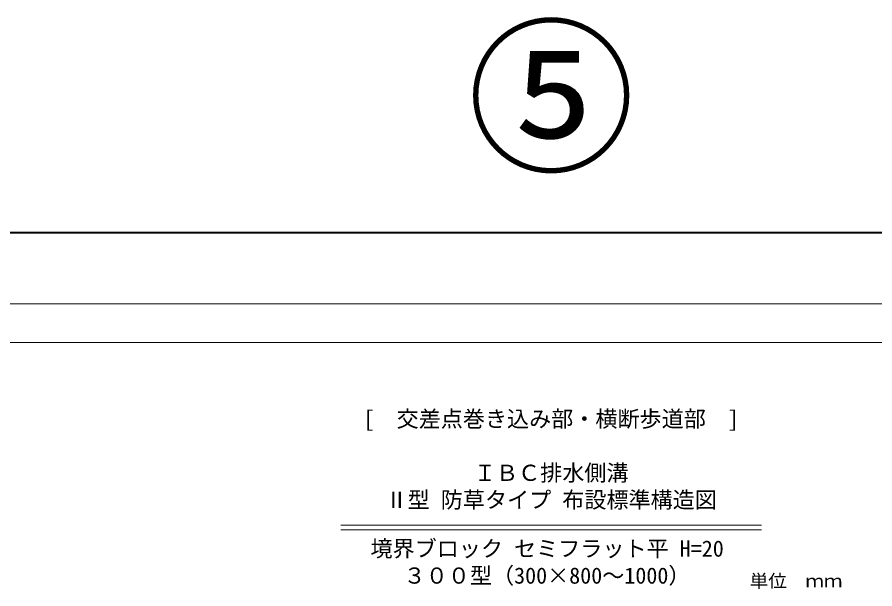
# Model space of a CAD drawing. Units: millimetres at full size; details may follow other scales. Extents: x 164402 to 209100, y 872507 to 885397.
# Drawn here: x 184244 to 186894, y 877147 to 878913 of the extents above; entities that cross this region are included whole.
import ezdxf
from ezdxf.enums import TextEntityAlignment as Align

# ---------------------------------------------------------------- set-up
doc = ezdxf.new("R2010")
doc.units = ezdxf.units.MM
doc.header["$LTSCALE"] = 40
for name, color, linetype, lineweight in [('0_2', 7, 'Continuous', 13), ('図枠', 7, 'Continuous', 5), ('補助線', 8, 'Continuous', 13)]:
    doc.layers.add(name, color=color, linetype=linetype, lineweight=lineweight)
doc.layers.add('文字', color=7, linetype='Continuous')
doc.styles.add('ＭＳ ゴシック', font='')
doc.styles.add('ＭＳ 明朝', font='')
doc.styles.get('ＭＳ ゴシック').set_extended_font_data('MS Gothic')
doc.styles.get('ＭＳ 明朝').set_extended_font_data('MS Mincho')

msp = doc.modelspace()

# ---------------------------------------------------------------- linework, layer by layer
at = {"layer": '0_2', "lineweight": 20}
for p, q in [((185244.43, 877343.55), (186544.43, 877343.55)), ((185244.43, 877328.55), (186544.43, 877328.55))]:
    msp.add_line(p, q, dxfattribs=at)
at = {"layer": '図枠', "lineweight": 40}
msp.add_line((181994.36, 878247.22), (189794.36, 878247.22), dxfattribs=at)
at = {"layer": '図枠', "lineweight": 13}
for p, q in [((182294.36, 878027.22), (189494.36, 878027.22)), ((182294.36, 877907.22), (189494.36, 877907.22))]:
    msp.add_line(p, q, dxfattribs=at)

# ---------------------------------------------------------------- texts
at = {"layer": '文字', "style": 'ＭＳ 明朝'}
for s, p in [('[\u3000交差点巻き込み部・横断歩道部\u3000]', (185314.38, 877696.68)), ('ＩＢＣ排水側溝', (185655.63, 877530.01)), ('Ⅱ型 防草タイプ 布設標準構造図', (185382.63, 877446.68)), ('境界ブロック セミフラット平 H=20', (185336.07, 877295.97)), ('３００型（300×800～1000）', (185438.44, 877212.64))]:
    msp.add_text(s, height=50.04, dxfattribs=at).set_placement(p, align=Align.TOP_LEFT)
at = {"layer": '文字', "style": 'ＭＳ 明朝', "width": 1.05}
msp.add_text('単位\u3000ｍｍ', height=40.03, dxfattribs=at).set_placement((186794.43, 877139.02), align=Align.BOTTOM_RIGHT)
at = {"layer": '補助線', "color": 1, "style": 'ＭＳ ゴシック'}
msp.add_text('⑤', height=379.8, dxfattribs=at).set_placement((185894.36, 878360.31), align=Align.BOTTOM_CENTER)

doc.saveas('drawing.dxf')
